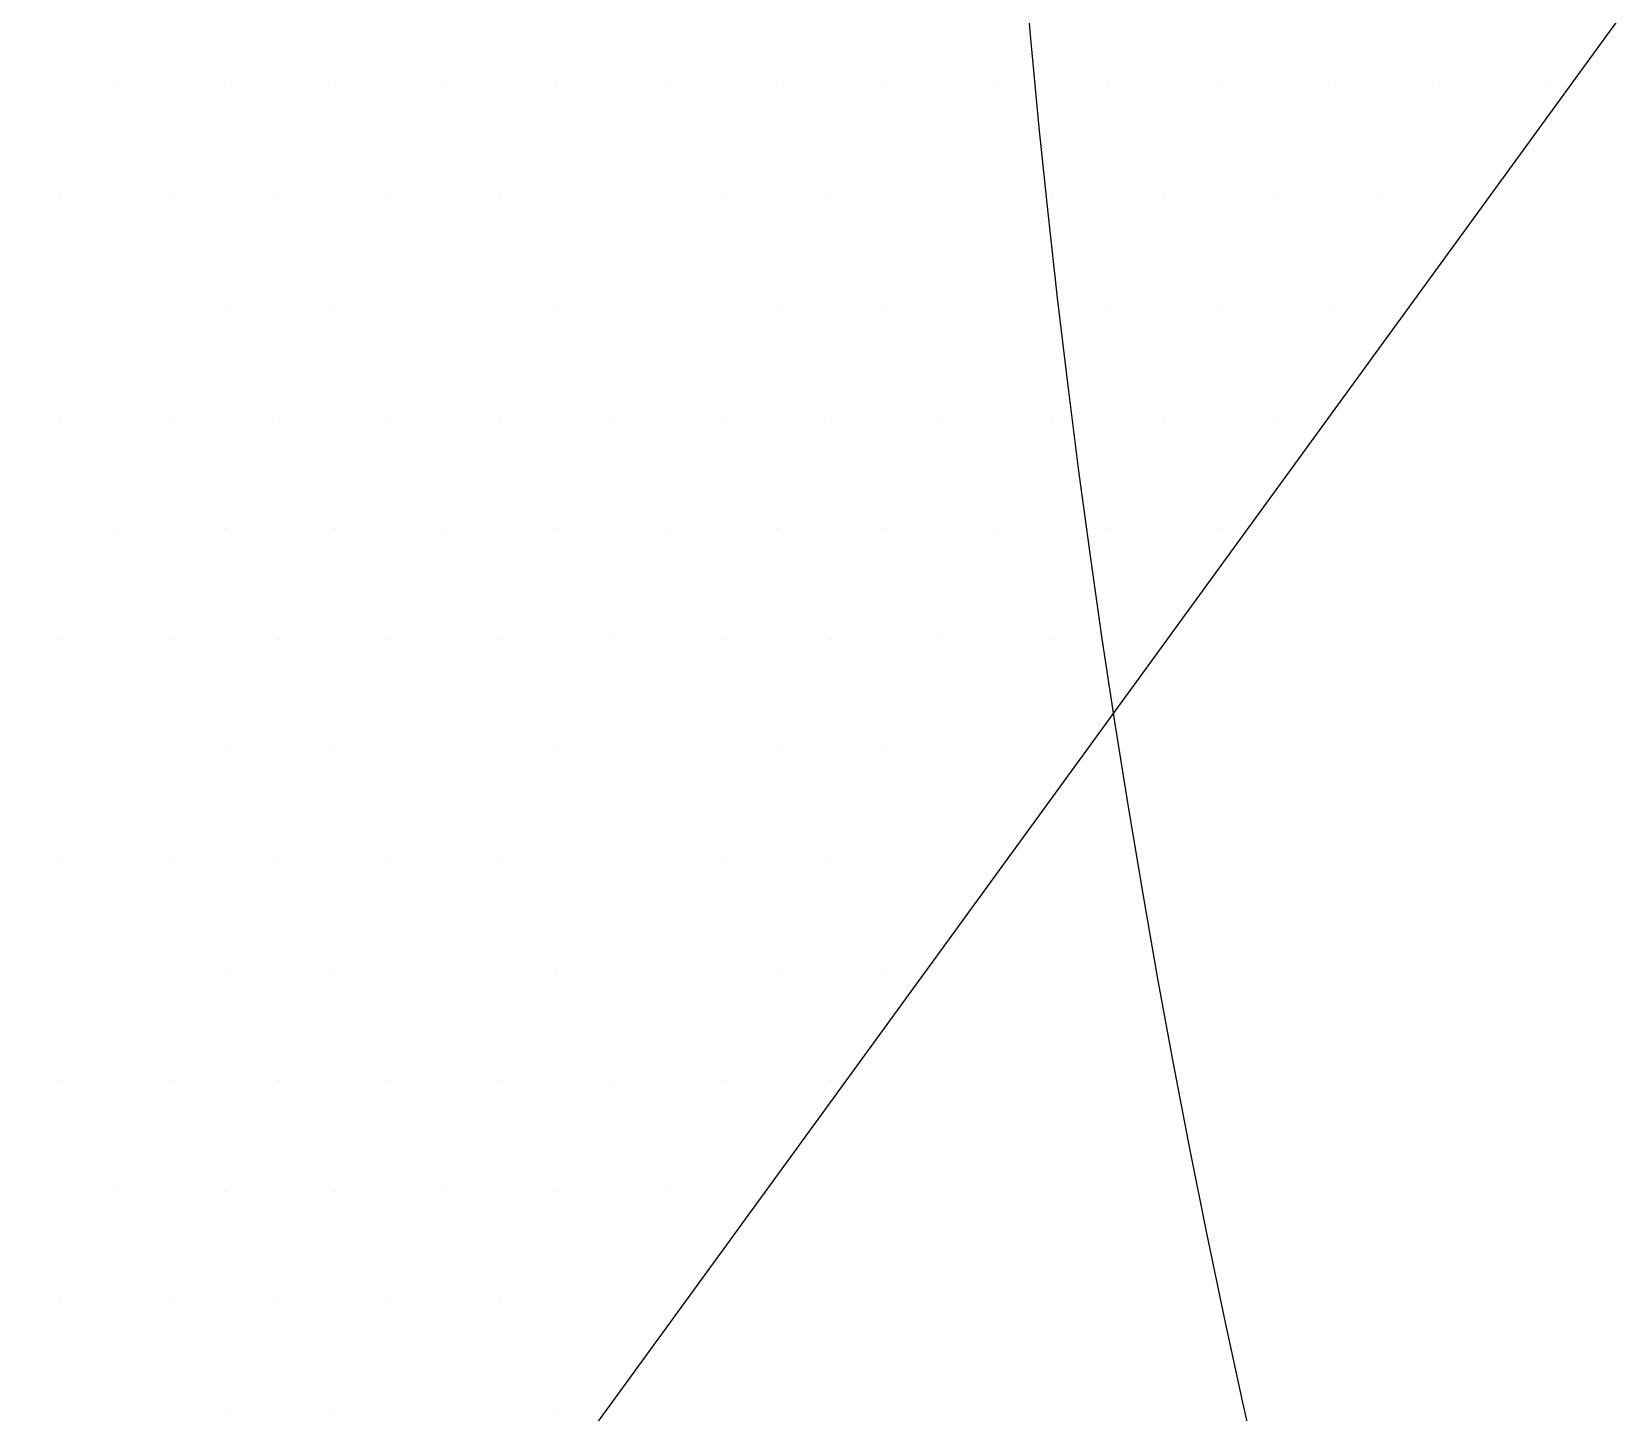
# Model space of a CAD drawing. Header units: millimetres. Extents: x -1573 to 210, y -360 to 557.
# Drawn here: x -502.238 to -501.45, y 21.663 to 22.351 of the extents above; entities that cross this region are included whole.
import ezdxf

# ---------------------------------------------------------------- set-up
doc = ezdxf.new("R2010")
doc.units = ezdxf.units.MM
doc.header["$LTSCALE"] = 2
doc.linetypes.add('CACHEX2', pattern=[0.75, 0.5, -0.25])
for name, color, linetype in [('CALQUE_7', 4, 'Continuous'), ('CARTOUCHE', 7, 'Continuous'), ('rosace', 7, 'Continuous')]:
    doc.layers.add(name, color=color, linetype=linetype)

# ---------------------------------------------------------------- blocks, each defined once
blk = doc.blocks.new('A$C715108E3')
at = {"layer": 'CALQUE_7', "color": 131}
for p, q in [((-20.6616, -14.8905), (-20.6616, -14.8905)), ((-20.5695, -14.8905), (-20.5695, -14.8905)), ((-20.4779, -14.8905), (-20.4779, -14.8905)), ((-20.3864, -14.8905), (-20.3864, -14.8905)), ((-20.2946, -14.8905), (-20.2946, -14.8905)), ((-20.2026, -14.8905), (-20.2026, -14.8905)), ((-20.1113, -14.8905), (-20.1113, -14.8905)), ((-20.0195, -14.8905), (-20.0195, -14.8905)), ((-19.9275, -14.8905), (-19.9275, -14.8905)), ((-19.8354, -14.8905), (-19.8354, -14.8905)), ((-19.7444, -14.8905), (-19.7444, -14.8905)), ((-19.6525, -14.8905), (-19.6525, -14.8905)), ((-19.5605, -14.8905), (-19.5605, -14.8905)), ((-19.4689, -14.8905), (-19.4689, -14.8905)), ((-20.7073, -14.9827), (-20.7073, -14.9827)), ((-20.6153, -14.9827), (-20.6153, -14.9827)), ((-20.524, -14.9827), (-20.524, -14.9827)), ((-20.4322, -14.9827), (-20.4322, -14.9827)), ((-20.3403, -14.9827), (-20.3403, -14.9827)), ((-20.2487, -14.9827), (-20.2487, -14.9827)), ((-20.157, -14.9827), (-20.157, -14.9827)), ((-20.065, -14.9827), (-20.065, -14.9827)), ((-19.9737, -14.9827), (-19.9737, -14.9827)), ((-19.8817, -14.9827), (-19.8817, -14.9827)), ((-19.7897, -14.9827), (-19.7897, -14.9827)), ((-19.6979, -14.9827), (-19.6979, -14.9827)), ((-19.6068, -14.9827), (-19.6068, -14.9827)), ((-20.6616, -15.0742), (-20.6616, -15.0742)), ((-20.5695, -15.0742), (-20.5695, -15.0742)), ((-20.4779, -15.0742), (-20.4779, -15.0742)), ((-20.3864, -15.0742), (-20.3864, -15.0742)), ((-20.2946, -15.0742), (-20.2946, -15.0742)), ((-20.2026, -15.0742), (-20.2026, -15.0742)), ((-20.1113, -15.0742), (-20.1113, -15.0742)), ((-20.0195, -15.0742), (-20.0195, -15.0742)), ((-19.9275, -15.0742), (-19.9275, -15.0742)), ((-19.8354, -15.0742), (-19.8354, -15.0742)), ((-19.7444, -15.0742), (-19.7444, -15.0742)), ((-19.6525, -15.0742), (-19.6525, -15.0742)), ((-20.7073, -15.1655), (-20.7073, -15.1655)), ((-20.6153, -15.1655), (-20.6153, -15.1655)), ((-20.524, -15.1655), (-20.524, -15.1655)), ((-20.4322, -15.1655), (-20.4322, -15.1655)), ((-20.3403, -15.1655), (-20.3403, -15.1655)), ((-20.2487, -15.1655), (-20.2487, -15.1655)), ((-20.157, -15.1655), (-20.157, -15.1655)), ((-20.065, -15.1655), (-20.065, -15.1655)), ((-19.9737, -15.1655), (-19.9737, -15.1655)), ((-19.8817, -15.1655), (-19.8817, -15.1655)), ((-19.7897, -15.1655), (-19.7897, -15.1655)), ((-19.6979, -15.1655), (-19.6979, -15.1655)), ((-20.6616, -15.2579), (-20.6616, -15.2579)), ((-20.5695, -15.2579), (-20.5695, -15.2579)), ((-20.4779, -15.2579), (-20.4779, -15.2579)), ((-20.3864, -15.2579), (-20.3864, -15.2579)), ((-20.2946, -15.2579), (-20.2946, -15.2579)), ((-20.2026, -15.2579), (-20.2026, -15.2579)), ((-20.1113, -15.2579), (-20.1113, -15.2579)), ((-20.0195, -15.2579), (-20.0195, -15.2579)), ((-19.9275, -15.2579), (-19.9275, -15.2579)), ((-19.8354, -15.2579), (-19.8354, -15.2579)), ((-19.7444, -15.2579), (-19.7444, -15.2579)), ((-20.7073, -15.3493), (-20.7073, -15.3493)), ((-20.6153, -15.3493), (-20.6153, -15.3493)), ((-20.524, -15.3493), (-20.524, -15.3493)), ((-20.4322, -15.3493), (-20.4322, -15.3493)), ((-20.3403, -15.3493), (-20.3403, -15.3493)), ((-20.2487, -15.3493), (-20.2487, -15.3493)), ((-20.157, -15.3493), (-20.157, -15.3493)), ((-20.065, -15.3493), (-20.065, -15.3493)), ((-19.9737, -15.3493), (-19.9737, -15.3493)), ((-19.8817, -15.3493), (-19.8817, -15.3493)), ((-19.7897, -15.3493), (-19.7897, -15.3493)), ((-20.6616, -15.4406), (-20.6616, -15.4406)), ((-20.5695, -15.4406), (-20.5695, -15.4406)), ((-20.4779, -15.4406), (-20.4779, -15.4406)), ((-20.3864, -15.4406), (-20.3864, -15.4406)), ((-20.2946, -15.4406), (-20.2946, -15.4406)), ((-20.2026, -15.4406), (-20.2026, -15.4406)), ((-20.1113, -15.4406), (-20.1113, -15.4406)), ((-20.0195, -15.4406), (-20.0195, -15.4406)), ((-19.9275, -15.4406), (-19.9275, -15.4406)), ((-20.7073, -15.5332), (-20.7073, -15.5332)), ((-20.6153, -15.5332), (-20.6153, -15.5332)), ((-20.524, -15.5332), (-20.524, -15.5332)), ((-20.4322, -15.5332), (-20.4322, -15.5332)), ((-20.3403, -15.5332), (-20.3403, -15.5332)), ((-20.2487, -15.5332), (-20.2487, -15.5332)), ((-20.157, -15.5332), (-20.157, -15.5332)), ((-20.065, -15.5332), (-20.065, -15.5332)), ((-19.9737, -15.5332), (-19.9737, -15.5332)), ((-20.6616, -15.6246), (-20.6616, -15.6246)), ((-20.5695, -15.6246), (-20.5695, -15.6246)), ((-20.4779, -15.6246), (-20.4779, -15.6246)), ((-20.3864, -15.6246), (-20.3864, -15.6246)), ((-20.2946, -15.6246), (-20.2946, -15.6246)), ((-20.2026, -15.6246), (-20.2026, -15.6246)), ((-20.1113, -15.6246), (-20.1113, -15.6246)), ((-20.0195, -15.6246), (-20.0195, -15.6246)), ((-20.7073, -15.7159), (-20.7073, -15.7159)), ((-20.6153, -15.7159), (-20.6153, -15.7159)), ((-20.524, -15.7159), (-20.524, -15.7159)), ((-20.4322, -15.7159), (-20.4322, -15.7159)), ((-20.3403, -15.7159), (-20.3403, -15.7159)), ((-20.2487, -15.7159), (-20.2487, -15.7159)), ((-20.157, -15.7159), (-20.157, -15.7159)), ((-20.065, -15.7159), (-20.065, -15.7159)), ((-20.6616, -15.8083), (-20.6616, -15.8083)), ((-20.5695, -15.8083), (-20.5695, -15.8083)), ((-20.4779, -15.8083), (-20.4779, -15.8083)), ((-20.3864, -15.8083), (-20.3864, -15.8083)), ((-20.2946, -15.8083), (-20.2946, -15.8083)), ((-20.2026, -15.8083), (-20.2026, -15.8083)), ((-20.7073, -15.8996), (-20.7073, -15.8996)), ((-20.6153, -15.8996), (-20.6153, -15.8996)), ((-20.524, -15.8996), (-20.524, -15.8996)), ((-20.4322, -15.8996), (-20.4322, -15.8996)), ((-20.3403, -15.8996), (-20.3403, -15.8996)), ((-20.2487, -15.8996), (-20.2487, -15.8996)), ((-20.6616, -15.991), (-20.6616, -15.991)), ((-20.5695, -15.991), (-20.5695, -15.991)), ((-20.4779, -15.991), (-20.4779, -15.991)), ((-20.3864, -15.991), (-20.3864, -15.991)), ((-20.2946, -15.991), (-20.2946, -15.991))]:
    blk.add_line(p, q, dxfattribs=at)
blk.add_lwpolyline([(-13.4372, -9.6448), (-17.1584, -8.2441), (-18.0286, -7.9298), (-18.0526, -7.5674), (-19.5918, -4.1428), (-19.9715, -4.6917), (-20.3358, -5.3705), (-20.5244, -6.0493), (-18.8268, -9.8581), (-21.759, -9.5491), (-21.8471, -10.1027), (-21.9097, -10.8565), (-21.9352, -11.1957), (-19.0429, -11.5482), (-21.5982, -15.1374), (-21.3595, -15.879), (-21.1447, -16.5576), (-21.0193, -16.9601), (-20.5289, -16.3696), (-17.1333, -11.706), (-13.6302, -12.0681)], dxfattribs=at)
blk = doc.blocks.new('A$C581E6685')
at = {"layer": 'rosace', "color": 32, "linetype": 'CACHEX2', "ltscale": 1.5}
blk.add_ellipse((-38.0538, 23.8138), major_axis=(-19.0311, -3.534), ratio=0.590567, dxfattribs=at)
at = {"layer": 'rosace', "color": 32}
blk.add_ellipse((-37.6144, 23.8499), major_axis=(-13.5768, -4.2839), ratio=0.791971, dxfattribs=at)
at = {"layer": 'CARTOUCHE'}
blk.add_blockref('A$C715108E3', (-31.6739, 36.3189), dxfattribs=at)

msp = doc.modelspace()

# ---------------------------------------------------------------- linework, layer by layer
at = {"layer": 'CARTOUCHE'}
msp.add_rational_spline([(-508.06649, 33.7081), (-508.06649, 22.81694), (-508.06649, 11.92578), (-508.06649, 8.08578), (-504.22649, 8.08578), (-458.68722, 8.08578), (-413.14796, 8.08578), (-409.30796, 8.08578), (-409.30796, 11.92578), (-409.30796, 22.81694), (-409.30796, 33.7081), (-409.30796, 37.5481), (-413.14796, 37.5481), (-458.68722, 37.5481), (-504.22649, 37.5481), (-508.06649, 37.5481), (-508.06649, 33.7081)], [1, 1, 1, 0.707106781187, 1, 1, 1, 0.707106781187, 1, 1, 1, 0.707106781187, 1, 1, 1, 0.707106781187, 1], degree=2, knots=[0, 0, 0, 1, 1, 2.570796, 2.570796, 3.570796, 3.570796, 5.141593, 5.141593, 6.141593, 6.141593, 7.712389, 7.712389, 8.712389, 8.712389, 10.283185, 10.283185, 10.283185], dxfattribs=at)

# ---------------------------------------------------------------- block references
at = {"layer": 'CARTOUCHE', "xscale": 0.6, "yscale": 0.6, "zscale": 0.6}
msp.add_blockref('A$C581E6685', (-470.79575, 9.46636), dxfattribs=at)

doc.saveas('drawing.dxf')
